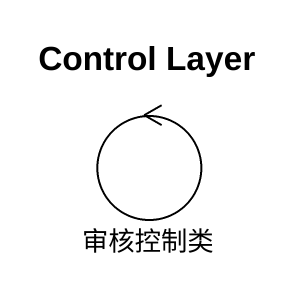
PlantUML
@startuml
title Control Layer
control 审核控制类
@enduml
